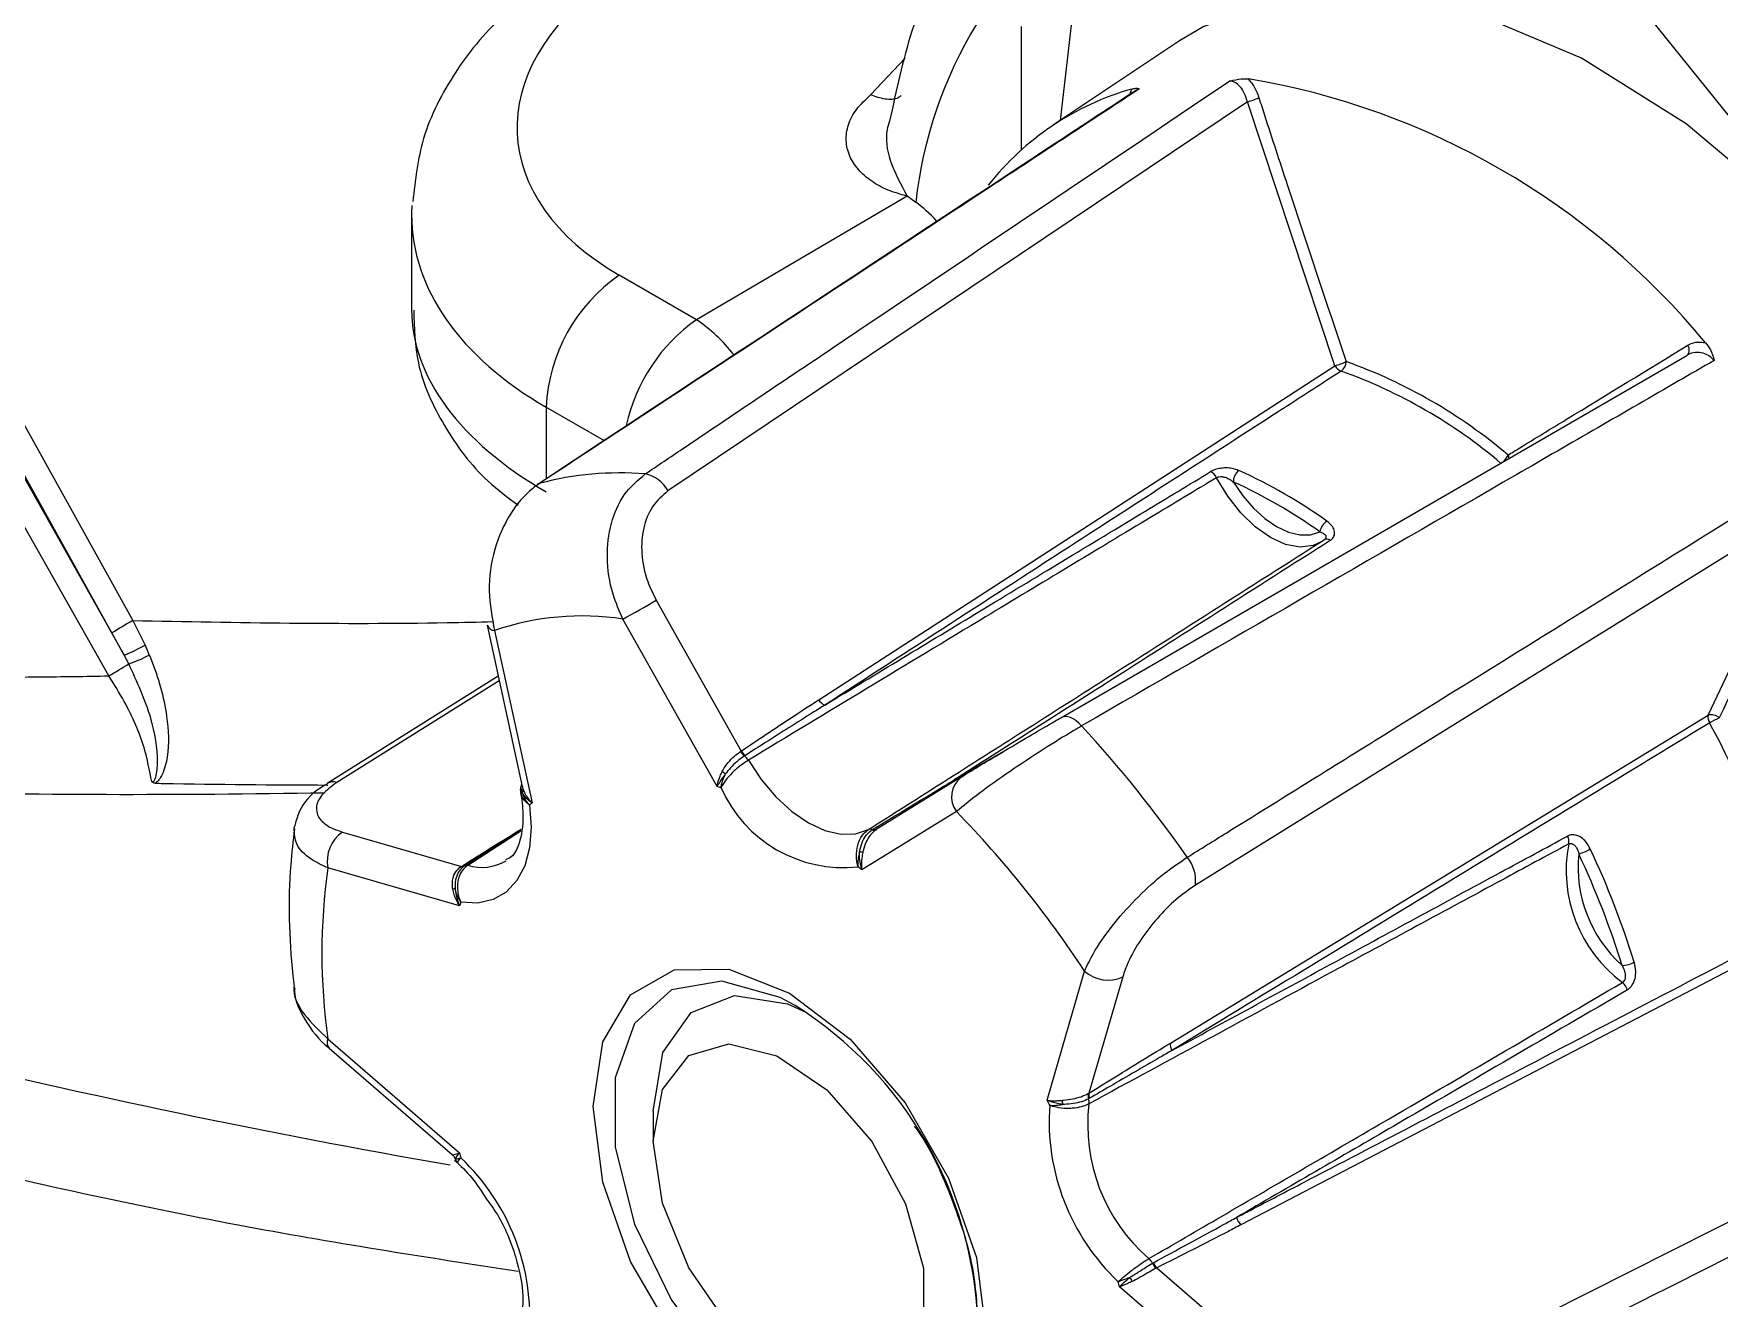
# Model space of a CAD drawing. Extents: x 16.7 to 113.1, y 4.5 to 84.5.
# Drawn here: x 19.366 to 20.284, y 6.488 to 7.176 of the extents above; entities that cross this region are included whole.
import ezdxf

# ---------------------------------------------------------------- set-up
doc = ezdxf.new("R2010")
doc.units = 0
doc.header["$MEASUREMENT"] = 0
doc.layers.add('OBJECT', color=7, linetype='CONTINUOUS')

msp = doc.modelspace()

# ---------------------------------------------------------------- linework, layer by layer
at = {"layer": 'OBJECT'}
for p, q in [((20.53924, 6.82051), (20.22695, 7.20899)), ((19.90406, 7.18012), (19.90406, 7.11279)), ((19.93148, 7.18245), (19.92525, 7.12889)), ((19.99025, 7.17219), (19.92161, 7.12646)), ((19.82209, 7.14283), (19.84087, 7.16278)), ((20.02715, 7.13913), (19.71176, 6.92723)), ((19.96324, 7.14311), (19.96421, 7.14601)), ((20.07484, 6.99542), (20.02715, 7.13913)), ((19.84196, 7.08771), (19.72731, 7.02042)), ((19.8466, 7.08434), (19.84196, 7.08771)), ((19.57216, 7.07765), (19.57216, 7.02605)), ((19.72731, 7.02042), (19.68522, 7.04472)), ((19.79385, 6.81354), (20.07484, 6.99542)), ((19.92564, 6.80376), (20.26641, 7.00101)), ((19.64539, 6.97282), (19.67697, 6.95459)), ((19.64539, 6.97282), (19.64539, 6.93378)), ((20.33202, 6.91939), (19.9989, 6.71262)), ((20.27794, 6.80513), (20.33202, 6.91939)), ((19.70537, 6.86769), (19.75166, 6.78561)), ((19.42036, 6.85666), (19.42706, 6.84322)), ((19.73851, 6.76636), (19.68713, 6.85746)), ((19.41566, 6.83776), (19.40902, 6.84989)), ((19.61331, 6.85416), (19.63238, 6.76637)), ((19.61736, 6.85122), (19.63775, 6.75735)), ((19.41818, 6.83309), (19.41566, 6.83776)), ((19.42706, 6.84322), (19.42938, 6.83789)), ((19.61937, 6.82628), (19.52618, 6.76786)), ((19.61989, 6.82388), (19.53156, 6.76852)), ((19.98526, 6.62663), (20.27794, 6.80513)), ((19.75128, 6.78536), (19.75166, 6.78561)), ((19.75395, 6.78323), (19.75343, 6.78291)), ((19.87146, 6.7715), (19.82516, 6.74286)), ((19.87146, 6.7715), (19.87172, 6.77165)), ((19.86875, 6.75262), (19.81737, 6.72084)), ((19.5346, 6.74151), (19.59926, 6.7228)), ((19.63165, 6.74192), (19.60276, 6.72337)), ((19.8229, 6.7428), (19.82342, 6.74312)), ((19.82516, 6.74286), (19.82503, 6.74278)), ((19.59833, 6.70125), (19.52656, 6.72202)), ((19.59889, 6.72256), (19.59926, 6.7228)), ((19.60109, 6.72302), (19.60312, 6.7243)), ((20.32472, 6.68457), (20.02367, 6.52764)), ((19.91813, 6.59549), (19.93852, 6.66583)), ((19.95932, 6.66269), (19.94095, 6.59932)), ((19.52656, 6.62899), (19.59833, 6.5669)), ((19.52735, 6.62377), (19.59442, 6.56574)), ((20.10584, 6.437), (20.45165, 6.61105)), ((19.94055, 6.59908), (19.94095, 6.59932)), ((19.70369, 6.58958), (19.70369, 6.57325)), ((19.94125, 6.59655), (19.94071, 6.59624)), ((19.59737, 6.56144), (19.5974, 6.56124)), ((19.97545, 6.50672), (19.97599, 6.50702)), ((19.97784, 6.50425), (19.97743, 6.50404)), ((19.97784, 6.50425), (20.0425, 6.44831)), ((20.02932, 6.43178), (19.95756, 6.49387))]:
    msp.add_line(p, q, dxfattribs=at)
at = {"layer": 'OBJECT', "flags": 128}
for points in [[(19.18917, 8.63045), (19.15959, 8.57759), (19.1176, 8.48005), (19.08577, 8.3726), (19.06439, 8.2562), (19.05366, 8.13191), (19.05366, 8.00083), (19.06439, 7.86413), (19.08577, 7.72306), (19.1176, 7.57886), (19.15959, 7.43284), (19.21136, 7.2863), (19.27246, 7.14055), (19.34234, 6.99691), (19.42036, 6.85666)], [(19.15335, 8.59534), (19.11615, 8.5155), (19.08226, 8.41546), (19.05785, 8.3069), (19.04312, 8.19071), (19.0382, 8.06784), (19.04312, 7.93928), (19.05785, 7.80608), (19.08226, 7.66934), (19.11615, 7.53017), (19.15926, 7.3897), (19.21122, 7.24909), (19.27161, 7.10947), (19.33995, 6.97198), (19.41566, 6.83776)], [(19.40902, 6.84989), (19.33054, 6.99096), (19.26026, 7.13545), (19.1988, 7.28205), (19.14672, 7.42945), (19.10448, 7.57633), (19.07247, 7.72138), (19.05097, 7.86328), (19.04017, 8.00078), (19.04017, 8.13263), (19.05097, 8.25765), (19.07247, 8.37473), (19.10448, 8.48281), (19.14672, 8.58093), (19.15476, 8.59631)], [(19.40737, 6.8265), (19.33069, 6.9619), (19.26148, 7.10063), (19.2003, 7.24156), (19.14765, 7.38352), (19.10397, 7.52536), (19.06962, 7.6659), (19.04489, 7.80399), (19.02996, 7.93849), (19.02497, 8.0683), (19.02996, 8.19236), (19.04489, 8.30963), (19.06962, 8.41915), (19.10397, 8.52004), (19.12395, 8.56547)], [(20.5413, 6.62051), (20.5365, 6.67242), (20.52133, 6.74469), (20.49658, 6.81833), (20.46304, 6.89098), (20.42181, 6.9603), (20.3742, 7.02408), (20.32175, 7.08025), (20.26613, 7.12701), (20.20914, 7.16287), (20.15261, 7.18666), (20.09836, 7.19762), (20.04812, 7.19541), (20.00352, 7.18008), (19.99025, 7.17219)], [(19.64185, 6.93132), (19.64067, 6.93083), (19.64041, 6.93067)], [(20.06739, 6.89954), (20.06294, 6.8975), (20.05583, 6.89663), (20.04796, 6.89809), (20.03969, 6.90182), (20.03143, 6.90763), (20.02356, 6.91526), (20.01645, 6.92433), (20.01044, 6.93443)], [(20.01957, 6.93208), (20.0247, 6.92459), (20.03047, 6.91792), (20.03668, 6.91228), (20.04311, 6.90787), (20.04953, 6.90485), (20.05574, 6.90333), (20.06151, 6.90335), (20.06664, 6.90491)], [(19.93695, 6.79929), (19.93547, 6.8008), (19.93394, 6.80208), (19.93239, 6.80311), (19.93087, 6.80385), (19.92939, 6.80429), (19.92801, 6.80443), (19.92675, 6.80425), (19.92564, 6.80376)], [(19.86762, 6.76991), (19.87489, 6.77412), (19.89708, 6.78697)], [(19.7555, 6.78061), (19.76255, 6.77005), (19.77055, 6.76062), (19.7792, 6.75266), (19.78818, 6.74648), (19.79716, 6.7423), (19.8058, 6.74027), (19.8138, 6.74046), (19.82086, 6.74288)], [(19.86762, 6.76991), (19.86804, 6.7696), (19.86821, 6.76949)], [(19.63628, 6.7563), (19.63721, 6.74413), (19.63636, 6.73297), (19.63376, 6.72318), (19.62949, 6.71506), (19.62368, 6.70884), (19.61651, 6.70474), (19.60821, 6.70286), (19.59902, 6.70328)], [(19.60088, 6.72295), (19.60069, 6.72279), (19.60055, 6.7227)], [(19.88486, 6.46866), (19.87963, 6.43353), (19.86444, 6.40787), (19.84079, 6.39421), (19.81098, 6.39388), (19.77794, 6.40691), (19.7449, 6.43203), (19.71509, 6.46678), (19.69144, 6.50775), (19.67625, 6.55094), (19.67102, 6.59211), (19.67625, 6.62725), (19.69144, 6.6529), (19.71509, 6.66656), (19.7449, 6.66689), (19.77794, 6.65386), (19.81098, 6.62874), (19.84079, 6.59399), (19.86444, 6.55302), (19.87963, 6.50984), (19.88486, 6.46866)], [(19.78106, 6.64698), (19.77284, 6.65134), (19.74111, 6.66038), (19.71371, 6.65552), (19.69361, 6.6373), (19.68298, 6.60769), (19.68298, 6.56989), (19.69361, 6.52801), (19.71371, 6.48658), (19.74111, 6.45009), (19.77284, 6.4225), (19.80545, 6.40679), (19.83543, 6.40467), (19.85951, 6.41637), (19.87508, 6.44061), (19.88047, 6.47478), (19.88047, 6.47478)], [(19.70369, 6.58958), (19.70903, 6.62141), (19.72437, 6.64325), (19.74789, 6.65246), (19.77673, 6.64793), (19.78674, 6.64351)], [(19.70369, 6.57325), (19.70871, 6.60132), (19.72307, 6.61982), (19.74485, 6.62624), (19.77109, 6.61971), (19.79826, 6.60112), (19.82268, 6.57298), (19.84107, 6.53908), (19.85092, 6.50401), (19.85092, 6.4725), (19.84107, 6.44881), (19.82268, 6.43614), (19.79826, 6.43619), (19.77109, 6.44897), (19.74485, 6.47274), (19.72307, 6.5043), (19.70871, 6.53938), (19.70369, 6.57325)]]:
    msp.add_lwpolyline(points, dxfattribs=at)
at = {"layer": 'OBJECT'}
for centre, radius, start, end in [((19.97635, 6.78762), 0.50656, 47.30597, 72.69941), ((20.08302, 7.05785), 0.23789, 123.81916, 173.60582), ((19.95957, 6.7464), 0.41093, 39.52569, 80.47968), ((20.00571, 6.99965), 0.15212, 105.82937, 141.83273), ((20.0197, 7.17114), 0.03286, 283.09807, 294.74024), ((19.73824, 6.96835), 0.09296, 124.77361, 177.24767), ((19.78154, 6.94294), 0.09457, 124.99152, 167.87244), ((19.6787, 6.94853), 0.08679, 37.50003, 55.93589), ((20.2636, 7.00405), 0.00415, 312.77421, 36.32318), ((20.06554, 7.03113), 0.0369, 284.58937, 294.73865), ((20.0807, 6.99869), 0.00671, 209.13189, 248.43711), ((20.07441, 6.9978), 0.00658, 305.52761, 358.42536), ((19.98409, 6.7289), 0.27986, 49.66232, 70.34305), ((19.98567, 6.73079), 0.28334, 49.66256, 70.34282), ((20.15957, 6.95086), 0.01035, 311.07299, 336.71635), ((20.16312, 6.94391), 0.0066, 8.92908, 25.65058), ((20.00395, 6.93126), 0.00722, 26.09652, 63.42989), ((20.02661, 6.93255), 0.00705, 124.86588, 183.81172), ((19.90854, 6.68551), 0.27736, 54.28263, 65.72275), ((19.6855, 6.76726), 0.16977, 85.32229, 104.89679), ((19.69582, 6.91874), 0.01807, 28.01818, 78.74453), ((19.90743, 6.68347), 0.27273, 54.2841, 65.72127), ((20.07514, 6.90346), 0.00862, 122.87609, 170.30934), ((20.07026, 6.89826), 0.00274, 44.7059, 118.6502), ((19.28755, 7.59137), 0.83563, 298.5666, 300.00021), ((19.66312, 6.43747), 0.48441, 120.07593, 121.63791), ((19.66489, 6.71297), 0.14619, 81.24783, 108.97101), ((19.61766, 6.85589), 0.00468, 201.67399, 266.40943), ((19.3795, 6.92792), 0.09714, 291.85658, 299.31489), ((19.39651, 6.89908), 0.06946, 288.18455, 298.24797), ((19.24852, 7.09956), 0.3159, 300.18859, 302.48512), ((19.79979, 6.81689), 0.00683, 209.3972, 247.04762), ((20.28405, 6.80422), 0.00617, 171.46013, 212.40006), ((20.27958, 6.79829), 0.00703, 50.30337, 103.48152), ((20.32853, 6.71402), 0.1001, 116.36602, 119.76598), ((19.85778, 6.57304), 0.47876, 13.98975, 28.42158), ((19.43887, 6.34003), 0.6775, 34.91167, 42.67746), ((19.75826, 6.78931), 0.00802, 209.48988, 232.93144), ((19.75833, 6.78972), 0.00783, 211.67764, 235.99722), ((19.74868, 6.77655), 0.00794, 30.7472, 53.21235), ((19.73472, 6.76583), 0.01094, 40.52618, 52.81594), ((19.52963, 6.76187), 0.00693, 73.75838, 119.01491), ((19.62994, 6.76452), 0.0029, 329.47813, 6.34071), ((19.68231, 6.59639), 0.17902, 70.97045, 71.7012), ((19.80723, 6.79486), 0.07269, 203.70744, 276.29794), ((19.87988, 6.76065), 0.01373, 127.824, 215.80367), ((19.68848, 6.68514), 0.08825, 125.08879, 126.26375), ((19.4541, 6.34786), 0.57946, 33.28055, 44.30867), ((19.54548, 6.72562), 0.01927, 124.40916, 190.75144), ((19.8218, 6.74074), 0.00234, 61.9981, 113.85222), ((19.82399, 6.74483), 0.0023, 241.80235, 297.11809), ((19.82453, 6.74491), 0.0021, 238.17254, 292.33928), ((20.19634, 6.73643), 0.00592, 346.2081, 29.07226), ((19.81054, 6.70029), 0.03098, 76.45986, 79.68133), ((19.97862, 6.71488), 0.0204, 353.63407, 39.18385), ((20.27646, 6.7205), 0.07576, 168.94739, 233.46415), ((20.27865, 6.72222), 0.07142, 174.10936, 228.30201), ((20.19732, 6.76125), 0.03332, 287.98075, 299.74995), ((19.78465, 6.53056), 0.46743, 17.21469, 25.19668), ((19.78357, 6.52988), 0.47552, 17.21512, 25.19643), ((19.86177, 6.67551), 0.33842, 172.09973, 187.90027), ((19.59956, 6.7246), 0.00215, 251.88336, 297.56414), ((19.5999, 6.72515), 0.00244, 254.70007, 292.19087), ((19.6022, 6.7215), 0.00196, 73.22875, 132.2238), ((19.61039, 6.74883), 0.02657, 253.30869, 299.85162), ((19.60899, 6.46793), 0.3277, 50.5142, 51.00253), ((19.59364, 6.71413), 0.00381, 284.47186, 306.6129), ((19.74048, 6.65367), 0.14991, 160.67717, 161.49429), ((19.95125, 6.67972), 0.01885, 227.49548, 295.34293), ((20.23115, 6.68258), 0.01369, 269.94049, 299.02361), ((20.22577, 6.65305), 0.00862, 16.66102, 49.66304), ((19.66722, 6.46647), 0.21341, 2.23283, 57.76181), ((19.53115, 6.62702), 0.005, 156.72244, 220.53241), ((19.99127, 6.62571), 0.00608, 171.29519, 211.38472), ((19.94573, 6.59795), 0.0053, 167.738, 198.80586), ((19.94599, 6.59846), 0.00511, 170.30373, 201.93992), ((19.5197, 6.38094), 0.45253, 27.90641, 28.30155), ((20.03923, 6.58391), 0.11996, 175.77695, 226.63447), ((19.91577, 6.59246), 0.01094, 3.78679, 15.70255), ((20.03637, 6.58211), 0.09614, 173.17899, 229.23239), ((19.93557, 6.5945), 0.00543, 349.71476, 18.74476), ((19.59111, 6.56215), 0.00501, 16.894, 46.09835), ((19.96445, 6.65529), 0.37664, 193.57342, 194.01554), ((19.51665, 6.47687), 0.11996, 355.77695, 46.63447), ((20.02955, 6.53374), 0.00847, 193.85724, 226.03929), ((19.9676, 6.50303), 0.00867, 25.13355, 46.25591), ((19.98323, 6.51039), 0.0086, 205.27015, 227.59264), ((19.98375, 6.51021), 0.00839, 202.36091, 225.23018), ((19.59143, 6.40548), 0.37664, 13.57342, 14.01554), ((19.95435, 6.49212), 0.01124, 25.0389, 37.9421)]:
    msp.add_arc(centre, radius, start, end, dxfattribs=at)
for centre, major_axis, ratio, start_param, end_param in [((19.81957, 7.13176), (0.18989, 0.01072), 0.611383, 2.374049, 3.892485), ((19.84152, 7.03853), (-0.02998, 0.05198), 0.579229, 5.102064, 5.380054), ((19.82216, 7.08436), (0.24992, 0.01056), 0.603442, 3.082659, 3.116111), ((19.82216, 7.08436), (0.24992, 0.01056), 0.603442, 3.116111, 3.901509), ((19.82216, 7.01934), (0.24994, -0.00962), 0.549881, 3.162754, 3.948152), ((21.2115, 8.21029), (3.50476, 0.83636), 0.337357, 4.053846, 4.131752), ((23.61651, 8.71562), (5.44687, 1.29982), 0.337357, 3.722623, 3.804527)]:
    msp.add_ellipse(centre, major_axis=major_axis, ratio=ratio, start_param=start_param, end_param=end_param, dxfattribs=at)
for points, knots in [([(19.93496, 7.31168), (19.92296, 7.30128), (19.89705, 7.27883), (19.86701, 7.23301), (19.84402, 7.18255), (19.836, 7.14519), (19.83242, 7.12853)], [0, 0, 0, 0, 0.232705, 0.50244, 0.778067, 1, 1, 1, 1]), ([(19.64605, 7.20605), (19.63863, 7.20032), (19.61925, 7.18537), (19.5953, 7.15666), (19.57703, 7.12119), (19.57418, 7.09636), (19.57285, 7.0848)], [0, 0, 0, 0, 0.1828407, 0.4774796, 0.7566661, 1, 1, 1, 1]), ([(19.69934, 6.93646), (19.70612, 6.94102), (19.74003, 6.96383), (19.84611, 7.03519), (19.94544, 7.10195), (20.01764, 7.15047)], [0, 0, 0, 0, 0.0639251, 0.319628, 1, 1, 1, 1]), ([(20.01764, 7.15047), (20.01769, 7.15048), (20.0198, 7.15095), (20.02346, 7.15168), (20.02632, 7.15167), (20.02754, 7.15167)], [0, 0, 0, 0, 0.012917, 0.582055, 1, 1, 1, 1]), ([(20.02715, 7.13913), (20.02708, 7.13941), (20.02659, 7.14135), (20.02526, 7.14469), (20.0227, 7.1482), (20.02002, 7.1501), (20.01831, 7.15037), (20.01764, 7.15047)], [0, 0, 0, 0, 0.045231, 0.320614, 0.582246, 0.835519, 1, 1, 1, 1]), ([(20.02754, 7.15167), (20.02846, 7.15058), (20.03067, 7.14798), (20.0325, 7.14413), (20.03334, 7.14164), (20.03345, 7.14129)], [0, 0, 0, 0, 0.383645, 0.913368, 1, 1, 1, 1]), ([(19.96655, 7.14528), (19.94702, 7.13245), (19.83831, 7.06096), (19.72964, 6.98933), (19.64048, 6.93056)], [0, 0, 0, 0, 0.179578, 1, 1, 1, 1]), ([(19.96827, 7.14606), (19.96216, 7.14204), (19.92822, 7.11972), (19.81941, 7.04816), (19.71672, 6.98059), (19.64185, 6.93132)], [0, 0, 0, 0, 0.056183, 0.311886, 1, 1, 1, 1]), ([(19.84196, 7.08771), (19.83837, 7.08872), (19.8312, 7.09074), (19.82218, 7.09578), (19.81495, 7.10205), (19.8102, 7.10964), (19.80823, 7.11795), (19.80958, 7.12666), (19.81387, 7.13526), (19.81936, 7.14031), (19.82209, 7.14283)], [0, 0, 0, 0, 0.112477, 0.225057, 0.347499, 0.470284, 0.600653, 0.730921, 0.866005, 1, 1, 1, 1]), ([(19.83873, 7.14255), (19.83821, 7.14211), (19.83602, 7.14027), (19.83015, 7.14002), (19.82472, 7.14191), (19.82209, 7.14283)], [0, 0, 0, 0, 0.13773, 0.581476, 1, 1, 1, 1]), ([(19.96421, 7.14601), (19.96505, 7.14619), (19.96704, 7.14664), (19.96788, 7.1463), (19.96826, 7.14606), (19.96827, 7.14606)], [0, 0, 0, 0, 0.417945, 0.987076, 1, 1, 1, 1]), ([(19.96827, 7.14606), (19.96767, 7.14594), (19.96706, 7.14582), (19.96656, 7.14529), (19.96655, 7.14528)], [0, 0, 0, 0, 0.973846, 1, 1, 1, 1]), ([(20.03345, 7.14129), (20.03447, 7.13815), (20.03956, 7.12241), (20.05514, 7.07446), (20.07017, 7.02976), (20.08099, 6.99762)], [0, 0, 0, 0, 0.065603, 0.328016, 1, 1, 1, 1]), ([(19.83239, 7.12854), (19.83189, 7.12702), (19.82976, 7.1205), (19.83204, 7.10587), (19.83846, 7.09412), (19.84196, 7.08771)], [0, 0, 0, 0, 0.121235, 0.52022, 1, 1, 1, 1]), ([(19.57332, 7.02568), (19.57359, 7.01597), (19.5742, 6.99384), (19.58932, 6.96187), (19.60817, 6.93596), (19.62457, 6.92368), (19.63019, 6.91948)], [0, 0, 0, 0, 0.233985, 0.533026, 0.840134, 1, 1, 1, 1]), ([(20.16907, 6.94677), (20.17119, 6.94806), (20.18178, 6.95454), (20.21422, 6.97437), (20.24489, 6.99306), (20.26694, 7.0065)], [0, 0, 0, 0, 0.0656024, 0.3280147, 1, 1, 1, 1]), ([(20.2813, 6.99826), (20.28058, 6.99896), (20.27877, 7.00074), (20.27521, 7.00242), (20.27099, 7.00283), (20.26805, 7.00196), (20.26662, 7.00112), (20.26641, 7.00101)], [0, 0, 0, 0, 0.164481, 0.417754, 0.679386, 0.954769, 1, 1, 1, 1]), ([(20.26694, 7.0065), (20.26718, 7.00665), (20.26891, 7.00765), (20.27212, 7.0086), (20.27523, 7.00812), (20.27653, 7.00793)], [0, 0, 0, 0, 0.086632, 0.616355, 1, 1, 1, 1]), ([(20.27653, 7.00793), (20.27751, 7.00667), (20.2798, 7.0037), (20.28081, 7.00027), (20.28129, 6.99831), (20.2813, 6.99826)], [0, 0, 0, 0, 0.417945, 0.987083, 1, 1, 1, 1]), ([(20.07823, 6.99245), (20.07594, 6.99097), (20.0645, 6.98358), (20.01645, 6.95252), (19.92502, 6.8934), (19.84278, 6.84016), (19.79713, 6.8106)], [0, 0, 0, 0, 0.024417, 0.12208, 0.512732, 1, 1, 1, 1]), ([(20.2813, 6.99826), (20.27485, 6.99454), (20.23906, 6.97385), (20.12429, 6.90753), (20.01594, 6.84493), (19.93695, 6.79929)], [0, 0, 0, 0, 0.056183, 0.311886, 1, 1, 1, 1]), ([(19.79713, 6.8106), (19.82524, 6.82764), (19.88339, 6.86289), (19.95343, 6.90525), (19.99535, 6.93057), (20.00718, 6.93772)], [0, 0, 0, 0, 0.401816, 0.831188, 1, 1, 1, 1]), ([(20.02258, 6.93834), (20.02138, 6.93877), (20.0193, 6.93953), (20.01571, 6.93984), (20.01253, 6.93961), (20.00953, 6.93892), (20.00797, 6.93812), (20.00718, 6.93772)], [0, 0, 0, 0, 0.27333, 0.476863, 0.656492, 0.82843, 1, 1, 1, 1]), ([(19.64185, 6.93132), (19.64054, 6.93039), (19.6346, 6.92618), (19.62502, 6.91495), (19.61653, 6.89539), (19.61316, 6.87266), (19.61597, 6.85834), (19.61736, 6.85122)], [0, 0, 0, 0, 0.062062, 0.280898, 0.514816, 0.75882, 1, 1, 1, 1]), ([(19.68713, 6.85746), (19.68521, 6.86192), (19.68057, 6.87267), (19.67792, 6.89092), (19.68012, 6.90972), (19.68712, 6.92602), (19.69526, 6.93297), (19.69934, 6.93646)], [0, 0, 0, 0, 0.156463, 0.377209, 0.586936, 0.792745, 1, 1, 1, 1]), ([(20.01044, 6.93443), (19.9986, 6.92731), (19.95664, 6.90207), (19.87162, 6.85083), (19.79853, 6.80663), (19.7555, 6.78061)], [0, 0, 0, 0, 0.139146, 0.493066, 1, 1, 1, 1]), ([(19.99444, 6.72777), (20.0016, 6.73223), (20.03743, 6.75452), (20.14951, 6.82422), (20.25442, 6.88944), (20.33067, 6.93685)], [0, 0, 0, 0, 0.0639251, 0.319628, 1, 1, 1, 1]), ([(20.01044, 6.93443), (20.01076, 6.9346), (20.01116, 6.9348), (20.01211, 6.93501), (20.01334, 6.93506), (20.01519, 6.93468), (20.01741, 6.93373), (20.01876, 6.9327), (20.01957, 6.93208)], [0, 0, 0, 0, 0.118658, 0.142617, 0.293291, 0.465523, 0.680634, 1, 1, 1, 1]), ([(19.71176, 6.92723), (19.70874, 6.9246), (19.70269, 6.91936), (19.69787, 6.90707), (19.69687, 6.8929), (19.69965, 6.87916), (19.70369, 6.87106), (19.70537, 6.86769)], [0, 0, 0, 0, 0.20417, 0.408136, 0.617899, 0.840883, 1, 1, 1, 1]), ([(20.0722, 6.90018), (20.07242, 6.90033), (20.07338, 6.901), (20.07461, 6.90265), (20.07481, 6.90521), (20.07353, 6.90813), (20.07157, 6.90977), (20.07046, 6.9107)], [0, 0, 0, 0, 0.056805, 0.249166, 0.475343, 0.701406, 1, 1, 1, 1]), ([(20.33827, 6.91776), (20.33707, 6.91526), (20.33106, 6.90276), (20.31279, 6.86465), (20.29609, 6.8292), (20.28408, 6.80371)], [0, 0, 0, 0, 0.065604, 0.328017, 1, 1, 1, 1]), ([(19.82086, 6.74288), (19.83353, 6.75092), (19.8755, 6.77756), (19.95825, 6.83013), (20.02822, 6.87471), (20.06895, 6.90066)], [0, 0, 0, 0, 0.153014, 0.506934, 1, 1, 1, 1]), ([(20.06664, 6.90491), (20.06744, 6.90461), (20.06878, 6.9041), (20.06981, 6.90307), (20.07003, 6.9023), (20.06993, 6.9017), (20.06967, 6.90126), (20.06928, 6.90088), (20.06906, 6.90073), (20.06895, 6.90066)], [0, 0, 0, 0, 0.346725, 0.581109, 0.720187, 0.790682, 0.905626, 0.953255, 1, 1, 1, 1]), ([(20.0722, 6.90018), (20.03144, 6.87419), (19.9633, 6.83073), (19.89505, 6.78735), (19.86762, 6.76991)], [0, 0, 0, 0, 0.598184, 1, 1, 1, 1]), ([(19.42036, 6.85666), (19.47724, 6.85559), (19.54243, 6.85436), (19.60832, 6.85586), (19.61671, 6.85605)], [0, 0, 0, 0, 0.872695, 1, 1, 1, 1]), ([(19.42938, 6.83789), (19.42966, 6.83721), (19.43414, 6.82632), (19.43956, 6.80732), (19.44027, 6.78611), (19.4376, 6.77495), (19.43511, 6.77052), (19.43378, 6.7689), (19.43287, 6.76827), (19.4326, 6.76808)], [0, 0, 0, 0, 0.028978, 0.459946, 0.770708, 0.915815, 0.95693, 0.987072, 1, 1, 1, 1]), ([(19.43068, 6.76896), (19.43077, 6.76894), (19.43094, 6.76889), (19.43122, 6.76891), (19.4315, 6.76902), (19.43184, 6.76928), (19.43243, 6.77007), (19.43364, 6.77348), (19.43431, 6.78446), (19.43094, 6.80557), (19.42273, 6.82328), (19.41818, 6.83309)], [0, 0, 0, 0, 0.004492, 0.008319, 0.012158, 0.017111, 0.025973, 0.05493, 0.183032, 0.547243, 1, 1, 1, 1]), ([(19.27233, 6.82609), (19.30467, 6.82588), (19.34957, 6.82557), (19.39474, 6.8263), (19.40737, 6.8265)], [0, 0, 0, 0, 0.7202375, 1, 1, 1, 1]), ([(19.43068, 6.76896), (19.42953, 6.77508), (19.42684, 6.78937), (19.41807, 6.80936), (19.41024, 6.82191), (19.40737, 6.8265)], [0, 0, 0, 0, 0.321979, 0.752013, 1, 1, 1, 1]), ([(19.75166, 6.78561), (19.75618, 6.78866), (19.77015, 6.79811), (19.78428, 6.80731), (19.79385, 6.81354)], [0, 0, 0, 0, 0.32317, 1, 1, 1, 1]), ([(19.79713, 6.8106), (19.79497, 6.80925), (19.78419, 6.80248), (19.76978, 6.79338), (19.75758, 6.78556), (19.75395, 6.78323)], [0, 0, 0, 0, 0.149386, 0.74696, 1, 1, 1, 1]), ([(19.87172, 6.77165), (19.87496, 6.77364), (19.88145, 6.77762), (19.89514, 6.78583), (19.9094, 6.79428), (19.91968, 6.8003), (19.92456, 6.80313), (19.92564, 6.80376)], [0, 0, 0, 0, 0.2449664, 0.4903757, 0.723034, 0.9389258, 1, 1, 1, 1]), ([(20.27884, 6.80091), (20.27645, 6.79946), (20.26454, 6.79221), (20.21451, 6.76174), (20.11931, 6.70375), (20.03363, 6.65153), (19.98608, 6.62255)], [0, 0, 0, 0, 0.024417, 0.12208, 0.512732, 1, 1, 1, 1]), ([(19.93695, 6.79929), (19.93552, 6.79845), (19.92906, 6.79464), (19.9157, 6.78635), (19.89747, 6.77429), (19.88033, 6.76213), (19.87259, 6.75578), (19.86875, 6.75262)], [0, 0, 0, 0, 0.062062, 0.280897, 0.514815, 0.758817, 1, 1, 1, 1]), ([(19.74133, 6.77455), (19.74147, 6.77481), (19.74236, 6.77649), (19.74443, 6.77941), (19.74784, 6.78298), (19.75014, 6.78457), (19.75128, 6.78536)], [0, 0, 0, 0, 0.062339, 0.390499, 0.69788, 1, 1, 1, 1]), ([(19.75343, 6.78291), (19.7523, 6.78215), (19.75002, 6.78063), (19.7465, 6.77736), (19.74424, 6.77469), (19.7432, 6.77318), (19.74303, 6.77294)], [0, 0, 0, 0, 0.3038172, 0.6119628, 0.9384517, 1, 1, 1, 1]), ([(19.73851, 6.76636), (19.73852, 6.76641), (19.7388, 6.76815), (19.73956, 6.77089), (19.74091, 6.77368), (19.74133, 6.77455)], [0, 0, 0, 0, 0.018322, 0.693904, 1, 1, 1, 1]), ([(19.74303, 6.77294), (19.74245, 6.77222), (19.74059, 6.76993), (19.73922, 6.76775), (19.73853, 6.7664), (19.73851, 6.76636)], [0, 0, 0, 0, 0.305821, 0.981641, 1, 1, 1, 1]), ([(19.7555, 6.78061), (19.75455, 6.78001), (19.75246, 6.77868), (19.74938, 6.77621), (19.74602, 6.77309), (19.74342, 6.77014), (19.74181, 6.76776), (19.74116, 6.76662), (19.7409, 6.76611), (19.74079, 6.76587), (19.74074, 6.76577), (19.74071, 6.7657), (19.74069, 6.76566), (19.74068, 6.76563)], [0, 0, 0, 0, 0.161598, 0.358972, 0.496165, 0.744759, 0.880345, 0.942192, 0.971858, 0.986272, 0.991461, 0.992929, 1, 1, 1, 1]), ([(19.74068, 6.76563), (19.74068, 6.76567), (19.74069, 6.76572), (19.7407, 6.76581), (19.74071, 6.76594), (19.74075, 6.76625), (19.74086, 6.76692), (19.74117, 6.76836), (19.74183, 6.77044), (19.74265, 6.77214), (19.74303, 6.77294)], [0, 0, 0, 0, 0.018937, 0.022866, 0.037944, 0.077589, 0.158756, 0.325931, 0.68484, 1, 1, 1, 1]), ([(19.4326, 6.76808), (19.43227, 6.76811), (19.4316, 6.76818), (19.43104, 6.76858), (19.43077, 6.76886), (19.43071, 6.76893), (19.43068, 6.76896)], [0, 0, 0, 0, 0.433689, 0.868965, 0.945468, 1, 1, 1, 1]), ([(19.4326, 6.76808), (19.43407, 6.76805), (19.46533, 6.76742), (19.49671, 6.76725), (19.52662, 6.76709)], [0, 0, 0, 0, 0.046796, 1, 1, 1, 1]), ([(19.52638, 6.76777), (19.52551, 6.76729), (19.51922, 6.76383), (19.51175, 6.75645), (19.50921, 6.7474), (19.50816, 6.74368)], [0, 0, 0, 0, 0.085254, 0.623464, 1, 1, 1, 1]), ([(19.53156, 6.76852), (19.52868, 6.76641), (19.52293, 6.76219), (19.51972, 6.75543), (19.52102, 6.74918), (19.52639, 6.74438), (19.53218, 6.74235), (19.5346, 6.74151)], [0, 0, 0, 0, 0.204169, 0.408137, 0.617899, 0.840883, 1, 1, 1, 1]), ([(19.63125, 6.76486), (19.63189, 6.76077), (19.63357, 6.75), (19.63158, 6.736), (19.62765, 6.72811), (19.62437, 6.72684), (19.62335, 6.72645)], [0, 0, 0, 0, 0.200416, 0.527575, 0.853089, 1, 1, 1, 1]), ([(19.63211, 6.76746), (19.63181, 6.76661), (19.63126, 6.76504), (19.63165, 6.76343), (19.63183, 6.76269)], [0, 0, 0, 0, 0.540534, 1, 1, 1, 1]), ([(19.63244, 6.76305), (19.63236, 6.76327), (19.6319, 6.76464), (19.63155, 6.76628), (19.63208, 6.76748), (19.63216, 6.76767)], [0, 0, 0, 0, 0.137141, 0.86869, 1, 1, 1, 1]), ([(19.63775, 6.75735), (19.63771, 6.75738), (19.63605, 6.75853), (19.63397, 6.7604), (19.6328, 6.76242), (19.63244, 6.76305)], [0, 0, 0, 0, 0.01835, 0.694182, 1, 1, 1, 1]), ([(19.63244, 6.76305), (19.63267, 6.76231), (19.63316, 6.76073), (19.63428, 6.7588), (19.63526, 6.75747), (19.63577, 6.75686), (19.63602, 6.75658), (19.63613, 6.75646), (19.6362, 6.75638), (19.63625, 6.75633), (19.63628, 6.7563)], [0, 0, 0, 0, 0.315157, 0.674071, 0.841277, 0.922429, 0.962083, 0.977154, 0.981068, 1, 1, 1, 1]), ([(19.6325, 6.76639), (19.63251, 6.76612), (19.63253, 6.76562), (19.63273, 6.76509), (19.63282, 6.76484)], [0, 0, 0, 0, 0.5288933, 1, 1, 1, 1]), ([(19.63282, 6.76484), (19.63315, 6.76404), (19.63421, 6.76147), (19.63615, 6.75897), (19.63771, 6.75739), (19.63775, 6.75735)], [0, 0, 0, 0, 0.306082, 0.981689, 1, 1, 1, 1]), ([(19.82342, 6.74312), (19.83596, 6.75072), (19.85072, 6.75967), (19.86541, 6.76857), (19.86762, 6.76991)], [0, 0, 0, 0, 0.849807, 1, 1, 1, 1]), ([(19.63628, 6.7563), (19.63624, 6.75632), (19.6362, 6.75636), (19.63612, 6.75641), (19.63601, 6.7565), (19.63574, 6.7567), (19.6352, 6.75715), (19.63412, 6.75814), (19.63249, 6.75999), (19.63207, 6.76168), (19.63182, 6.76269)], [0, 0, 0, 0, 0.015455, 0.018659, 0.030026, 0.061548, 0.126432, 0.26171, 0.558287, 1, 1, 1, 1]), ([(19.50843, 6.74331), (19.50767, 6.73678), (19.5047, 6.71131), (19.50542, 6.68214), (19.50798, 6.65945), (19.50821, 6.65743)], [0, 0, 0, 0, 0.239189, 0.932384, 1, 1, 1, 1]), ([(19.52656, 6.72202), (19.52341, 6.72351), (19.51581, 6.72709), (19.50859, 6.73449), (19.50837, 6.74068), (19.50827, 6.7436)], [0, 0, 0, 0, 0.272669, 0.657365, 1, 1, 1, 1]), ([(19.59926, 6.7228), (19.6037, 6.72559), (19.61444, 6.73236), (19.62535, 6.73908), (19.63176, 6.74303)], [0, 0, 0, 0, 0.413078, 1, 1, 1, 1]), ([(19.6317, 6.74247), (19.62512, 6.73832), (19.61498, 6.73193), (19.60491, 6.72552), (19.60138, 6.72327)], [0, 0, 0, 0, 0.649416, 1, 1, 1, 1]), ([(19.8152, 6.72261), (19.81519, 6.72266), (19.81517, 6.72272), (19.81514, 6.72282), (19.8151, 6.72297), (19.815, 6.72333), (19.81481, 6.7241), (19.81449, 6.72581), (19.81419, 6.72928), (19.81468, 6.73346), (19.81619, 6.73764), (19.81812, 6.74078), (19.82001, 6.74222), (19.82086, 6.74288)], [0, 0, 0, 0, 0.007071, 0.008539, 0.013728, 0.028142, 0.057808, 0.119655, 0.255241, 0.503835, 0.641028, 0.838402, 1, 1, 1, 1]), ([(19.81609, 6.73076), (19.81614, 6.73107), (19.81648, 6.73298), (19.81753, 6.73635), (19.81981, 6.74034), (19.82187, 6.74199), (19.8229, 6.7428)], [0, 0, 0, 0, 0.06122, 0.387743, 0.695896, 1, 1, 1, 1]), ([(19.82503, 6.74278), (19.82398, 6.74194), (19.82186, 6.74024), (19.81946, 6.73609), (19.8183, 6.73265), (19.81786, 6.73071), (19.81779, 6.7304)], [0, 0, 0, 0, 0.302402, 0.609804, 0.937989, 1, 1, 1, 1]), ([(19.98608, 6.62255), (20.01492, 6.63822), (20.07459, 6.67063), (20.14641, 6.70953), (20.18939, 6.73276), (20.20152, 6.73931)], [0, 0, 0, 0, 0.401816, 0.831188, 1, 1, 1, 1]), ([(20.21385, 6.73232), (20.2131, 6.73369), (20.21178, 6.73608), (20.20908, 6.73854), (20.20648, 6.73984), (20.20384, 6.74021), (20.20229, 6.73961), (20.20152, 6.73931)], [0, 0, 0, 0, 0.273324, 0.476859, 0.656502, 0.82843, 1, 1, 1, 1]), ([(20.2021, 6.73502), (20.20242, 6.73515), (20.2028, 6.73531), (20.2036, 6.73533), (20.20453, 6.73505), (20.20571, 6.73403), (20.20686, 6.7322), (20.20732, 6.73054), (20.2076, 6.72955)], [0, 0, 0, 0, 0.118657, 0.142599, 0.293291, 0.465518, 0.680601, 1, 1, 1, 1]), ([(19.81609, 6.73076), (19.81586, 6.72988), (19.81537, 6.72799), (19.81513, 6.72566), (19.81512, 6.72405), (19.81515, 6.7233), (19.81517, 6.72296), (19.81519, 6.72281), (19.81519, 6.72271), (19.8152, 6.72265), (19.8152, 6.72261)], [0, 0, 0, 0, 0.3151599, 0.6740687, 0.8412441, 0.9224108, 0.962056, 0.9771339, 0.9810629, 1, 1, 1, 1]), ([(19.81737, 6.72084), (19.81735, 6.7209), (19.81666, 6.72305), (19.816, 6.72639), (19.81607, 6.72973), (19.81609, 6.73076)], [0, 0, 0, 0, 0.018359, 0.694179, 1, 1, 1, 1]), ([(19.81779, 6.7304), (19.81761, 6.7294), (19.81702, 6.72617), (19.81709, 6.72295), (19.81736, 6.72089), (19.81737, 6.72084)], [0, 0, 0, 0, 0.306096, 0.981678, 1, 1, 1, 1]), ([(19.93852, 6.66583), (19.93999, 6.66893), (19.94353, 6.67641), (19.95289, 6.68995), (19.96573, 6.70464), (19.98017, 6.71812), (19.98967, 6.72455), (19.99444, 6.72777)], [0, 0, 0, 0, 0.156464, 0.377208, 0.586934, 0.792745, 1, 1, 1, 1]), ([(20.2021, 6.73502), (20.18998, 6.72848), (20.14703, 6.7053), (20.05995, 6.65819), (19.98503, 6.61749), (19.94091, 6.59353)], [0, 0, 0, 0, 0.139146, 0.493066, 1, 1, 1, 1]), ([(19.59459, 6.71045), (19.59454, 6.71074), (19.59425, 6.71262), (19.59441, 6.71597), (19.59593, 6.72004), (19.59791, 6.72173), (19.59889, 6.72256)], [0, 0, 0, 0, 0.0623431, 0.3904991, 0.6978882, 1, 1, 1, 1]), ([(19.60088, 6.72295), (19.5999, 6.72214), (19.59792, 6.7205), (19.59618, 6.71656), (19.59577, 6.71325), (19.59589, 6.71137), (19.59591, 6.71108)], [0, 0, 0, 0, 0.3038184, 0.6119515, 0.938446, 1, 1, 1, 1]), ([(19.60276, 6.72337), (19.60192, 6.72272), (19.60006, 6.72128), (19.59828, 6.71816), (19.59707, 6.714), (19.597, 6.70986), (19.59777, 6.70643), (19.59837, 6.70475), (19.59869, 6.70398), (19.59885, 6.70363), (19.59892, 6.70348), (19.59897, 6.70339), (19.59899, 6.70333), (19.59902, 6.70328)], [0, 0, 0, 0, 0.161599, 0.358971, 0.496181, 0.744766, 0.880359, 0.942196, 0.971861, 0.986271, 0.991479, 0.992931, 1, 1, 1, 1]), ([(19.59833, 6.70125), (19.59829, 6.70131), (19.59701, 6.70327), (19.59548, 6.70636), (19.5948, 6.70948), (19.59459, 6.71045)], [0, 0, 0, 0, 0.018301, 0.693918, 1, 1, 1, 1]), ([(19.59902, 6.70328), (19.59899, 6.70332), (19.59895, 6.70338), (19.59889, 6.70347), (19.59879, 6.70361), (19.59857, 6.70394), (19.59813, 6.70465), (19.5973, 6.70618), (19.59639, 6.70841), (19.59606, 6.71023), (19.59591, 6.71108)], [0, 0, 0, 0, 0.0188974, 0.0228629, 0.0379133, 0.0775671, 0.1587304, 0.3259176, 0.6848242, 1, 1, 1, 1]), ([(19.59591, 6.71108), (19.59599, 6.71005), (19.59627, 6.70675), (19.59733, 6.70344), (19.5983, 6.70131), (19.59833, 6.70125)], [0, 0, 0, 0, 0.305803, 0.981651, 1, 1, 1, 1]), ([(19.9989, 6.71262), (19.99536, 6.71015), (19.98827, 6.70521), (19.97779, 6.69455), (19.96872, 6.68272), (19.96238, 6.67162), (19.96022, 6.66531), (19.95932, 6.66269)], [0, 0, 0, 0, 0.204171, 0.408136, 0.617898, 0.840883, 1, 1, 1, 1]), ([(20.02132, 6.53171), (20.02378, 6.53299), (20.03603, 6.53937), (20.08749, 6.56621), (20.1854, 6.61727), (20.27346, 6.66326), (20.32234, 6.68878)], [0, 0, 0, 0, 0.024416, 0.122079, 0.512732, 1, 1, 1, 1]), ([(20.23114, 6.66889), (20.23167, 6.6678), (20.23257, 6.66596), (20.23299, 6.66346), (20.23286, 6.66195), (20.23255, 6.66093), (20.23216, 6.66029), (20.2317, 6.65984), (20.23147, 6.65969), (20.23135, 6.65962)], [0, 0, 0, 0, 0.346734, 0.581124, 0.720196, 0.790678, 0.905626, 0.953258, 1, 1, 1, 1]), ([(20.23403, 6.65552), (20.23426, 6.65567), (20.23529, 6.65632), (20.23698, 6.65826), (20.23837, 6.66172), (20.23883, 6.66611), (20.23817, 6.66898), (20.23779, 6.67061)], [0, 0, 0, 0, 0.056805, 0.249167, 0.475335, 0.701387, 1, 1, 1, 1]), ([(19.50816, 6.65743), (19.50815, 6.65739), (19.50735, 6.6524), (19.5129, 6.64175), (19.52202, 6.63323), (19.52656, 6.62899)], [0, 0, 0, 0, 0.003963, 0.504877, 1, 1, 1, 1]), ([(19.50856, 6.65669), (19.50853, 6.65604), (19.5082, 6.64999), (19.51435, 6.63834), (19.52158, 6.62819), (19.52723, 6.62391), (19.52739, 6.62379)], [0, 0, 0, 0, 0.051824, 0.487678, 0.98513, 1, 1, 1, 1]), ([(19.97359, 6.5093), (19.98675, 6.51694), (20.03034, 6.54228), (20.11629, 6.59233), (20.18901, 6.63486), (20.23135, 6.65962)], [0, 0, 0, 0, 0.1530143, 0.5069341, 1, 1, 1, 1]), ([(20.23403, 6.65552), (20.19163, 6.63079), (20.12076, 6.58945), (20.04983, 6.54826), (20.02132, 6.53171)], [0, 0, 0, 0, 0.598184, 1, 1, 1, 1]), ([(19.94095, 6.59932), (19.94573, 6.6023), (19.96053, 6.61151), (19.97528, 6.62053), (19.98526, 6.62663)], [0, 0, 0, 0, 0.32317, 1, 1, 1, 1]), ([(19.98608, 6.62255), (19.98385, 6.62126), (19.9727, 6.61483), (19.95776, 6.60618), (19.94503, 6.59875), (19.94125, 6.59655)], [0, 0, 0, 0, 0.149386, 0.74696, 1, 1, 1, 1]), ([(19.9263, 6.59542), (19.9266, 6.59545), (19.92844, 6.59564), (19.93197, 6.59613), (19.93676, 6.59731), (19.93929, 6.59849), (19.94055, 6.59908)], [0, 0, 0, 0, 0.062336, 0.390501, 0.697883, 1, 1, 1, 1]), ([(19.91813, 6.59549), (19.91817, 6.59549), (19.91974, 6.59526), (19.92238, 6.59511), (19.92537, 6.59535), (19.9263, 6.59542)], [0, 0, 0, 0, 0.018311, 0.693918, 1, 1, 1, 1]), ([(19.92669, 6.59318), (19.92572, 6.59332), (19.92261, 6.59377), (19.91983, 6.5947), (19.91817, 6.59547), (19.91813, 6.59549)], [0, 0, 0, 0, 0.305818, 0.98165, 1, 1, 1, 1]), ([(19.94091, 6.59353), (19.93991, 6.59306), (19.93769, 6.59203), (19.93388, 6.59123), (19.9293, 6.59087), (19.92522, 6.59116), (19.92218, 6.59184), (19.92078, 6.59228), (19.92016, 6.59251), (19.91988, 6.59262), (19.91976, 6.59267), (19.91969, 6.5927), (19.91964, 6.59272), (19.9196, 6.59274)], [0, 0, 0, 0, 0.1616, 0.358973, 0.496169, 0.744757, 0.880349, 0.942196, 0.971861, 0.986273, 0.991469, 0.992934, 1, 1, 1, 1]), ([(19.9196, 6.59274), (19.91964, 6.59274), (19.91968, 6.59273), (19.91975, 6.59273), (19.91987, 6.59272), (19.92013, 6.59271), (19.92072, 6.59268), (19.92203, 6.59268), (19.92405, 6.5928), (19.92585, 6.59306), (19.92669, 6.59318)], [0, 0, 0, 0, 0.018932, 0.022846, 0.037917, 0.077571, 0.158723, 0.325929, 0.684843, 1, 1, 1, 1]), ([(19.94071, 6.59624), (19.93949, 6.59568), (19.93702, 6.59454), (19.93234, 6.59354), (19.92883, 6.59322), (19.92698, 6.59319), (19.92669, 6.59318)], [0, 0, 0, 0, 0.303817, 0.611959, 0.938454, 1, 1, 1, 1]), ([(20.4625, 6.59707), (20.45596, 6.59378), (20.41966, 6.57553), (20.30325, 6.51701), (20.19336, 6.46181), (20.11324, 6.42157)], [0, 0, 0, 0, 0.056183, 0.311886, 1, 1, 1, 1]), ([(19.84582, 6.58138), (19.84597, 6.58118), (19.85427, 6.57023), (19.86593, 6.54415), (19.87842, 6.5073), (19.8798, 6.48535), (19.88047, 6.47478)], [0, 0, 0, 0, 0.006071, 0.3458, 0.684938, 1, 1, 1, 1]), ([(19.30988, 6.56348), (19.36558, 6.55086), (19.4708, 6.52702), (19.57918, 6.51026), (19.6302, 6.50237)], [0, 0, 0, 0, 0.529285, 1, 1, 1, 1]), ([(19.59451, 6.56584), (19.59447, 6.5658), (19.59441, 6.56575), (19.59453, 6.56576), (19.59459, 6.56576)], [0, 0, 0, 0, 0.564319, 1, 1, 1, 1]), ([(19.59459, 6.56576), (19.5948, 6.56579), (19.59548, 6.56589), (19.59701, 6.5664), (19.59829, 6.56688), (19.59833, 6.5669)], [0, 0, 0, 0, 0.30607, 0.981663, 1, 1, 1, 1]), ([(19.59552, 6.56288), (19.59877, 6.55985), (19.60502, 6.554), (19.61012, 6.54607), (19.61257, 6.54225)], [0, 0, 0, 0, 0.518853, 1, 1, 1, 1]), ([(19.59591, 6.56361), (19.59588, 6.56358), (19.59582, 6.56353), (19.5959, 6.56354), (19.59594, 6.56355)], [0, 0, 0, 0, 0.558209, 1, 1, 1, 1]), ([(19.5959, 6.56354), (19.59605, 6.56308), (19.59631, 6.56223), (19.59698, 6.56164), (19.59729, 6.56136)], [0, 0, 0, 0, 0.533264, 1, 1, 1, 1]), ([(19.59833, 6.5669), (19.5983, 6.56687), (19.59733, 6.56587), (19.59627, 6.56459), (19.59599, 6.56384), (19.59591, 6.56361)], [0, 0, 0, 0, 0.018349, 0.694197, 1, 1, 1, 1]), ([(19.59591, 6.56361), (19.59606, 6.56357), (19.59639, 6.5635), (19.5973, 6.56365), (19.59813, 6.56384), (19.59857, 6.56395), (19.59879, 6.56401), (19.59889, 6.56404), (19.59895, 6.56405), (19.59899, 6.56407), (19.59902, 6.56407)], [0, 0, 0, 0, 0.315176, 0.674083, 0.84127, 0.922433, 0.962087, 0.977137, 0.981063, 1, 1, 1, 1]), ([(19.59902, 6.56407), (19.59899, 6.56405), (19.59897, 6.56402), (19.59892, 6.56398), (19.59885, 6.56392), (19.59869, 6.56377), (19.59837, 6.56346), (19.59778, 6.56284), (19.59703, 6.5619), (19.59725, 6.56161), (19.59737, 6.56144)], [0, 0, 0, 0, 0.015821, 0.019072, 0.030728, 0.062981, 0.129379, 0.267781, 0.571269, 1, 1, 1, 1]), ([(19.61257, 6.54225), (19.61475, 6.53929), (19.62187, 6.52961), (19.62948, 6.5103), (19.6338, 6.48862), (19.6322, 6.47841), (19.63144, 6.47361)], [0, 0, 0, 0, 0.132867, 0.434646, 0.733469, 1, 1, 1, 1]), ([(19.97599, 6.50702), (19.98886, 6.51399), (20.004, 6.52218), (20.01906, 6.53047), (20.02132, 6.53171)], [0, 0, 0, 0, 0.849806, 1, 1, 1, 1]), ([(20.02367, 6.52764), (20.02139, 6.52646), (20.00622, 6.51856), (19.99087, 6.51083), (19.97784, 6.50425)], [0, 0, 0, 0, 0.150182, 1, 1, 1, 1]), ([(20.11032, 6.33944), (20.14374, 6.35724), (20.25527, 6.41664), (20.36674, 6.47607), (20.44481, 6.51769)], [0, 0, 0, 0, 0.2996579, 1, 1, 1, 1]), ([(20.11324, 6.34491), (20.12069, 6.34888), (20.15791, 6.36873), (20.26844, 6.4277), (20.37151, 6.48269), (20.44481, 6.5218)], [0, 0, 0, 0, 0.067336, 0.336684, 1, 1, 1, 1]), ([(19.95686, 6.4967), (19.95689, 6.49672), (19.95692, 6.49675), (19.95696, 6.49679), (19.95704, 6.49686), (19.95721, 6.49702), (19.9576, 6.49737), (19.95852, 6.49818), (19.96061, 6.49996), (19.96363, 6.50239), (19.96729, 6.50514), (19.97052, 6.50742), (19.97264, 6.50871), (19.97359, 6.5093)], [0, 0, 0, 0, 0.007069, 0.008521, 0.013729, 0.028139, 0.057804, 0.119641, 0.255234, 0.503819, 0.641029, 0.838401, 1, 1, 1, 1]), ([(19.96321, 6.49903), (19.96345, 6.49918), (19.96495, 6.50012), (19.96785, 6.50199), (19.97191, 6.5046), (19.97427, 6.50601), (19.97545, 6.50672)], [0, 0, 0, 0, 0.061226, 0.387746, 0.695894, 1, 1, 1, 1]), ([(19.96321, 6.49903), (19.96245, 6.49871), (19.96082, 6.49803), (19.95901, 6.49737), (19.95785, 6.49699), (19.95733, 6.49683), (19.9571, 6.49676), (19.957, 6.49674), (19.95693, 6.49672), (19.9569, 6.49671), (19.95686, 6.4967)], [0, 0, 0, 0, 0.315176, 0.674082, 0.84127, 0.922433, 0.962087, 0.977137, 0.981103, 1, 1, 1, 1]), ([(19.95756, 6.49387), (19.95758, 6.4939), (19.95855, 6.49491), (19.96032, 6.49659), (19.96253, 6.49845), (19.96321, 6.49903)], [0, 0, 0, 0, 0.018349, 0.694197, 1, 1, 1, 1]), ([(19.96453, 6.49688), (19.96372, 6.4965), (19.96111, 6.49529), (19.95888, 6.49437), (19.95759, 6.49389), (19.95756, 6.49387)], [0, 0, 0, 0, 0.306082, 0.981699, 1, 1, 1, 1]), ([(19.97743, 6.50404), (19.97621, 6.50333), (19.97377, 6.50191), (19.96948, 6.49944), (19.96641, 6.49777), (19.96479, 6.497), (19.96453, 6.49688)], [0, 0, 0, 0, 0.302395, 0.609791, 0.937977, 1, 1, 1, 1])]:
    msp.add_open_spline(points, degree=3, knots=knots, dxfattribs=at)

doc.saveas('drawing.dxf')
